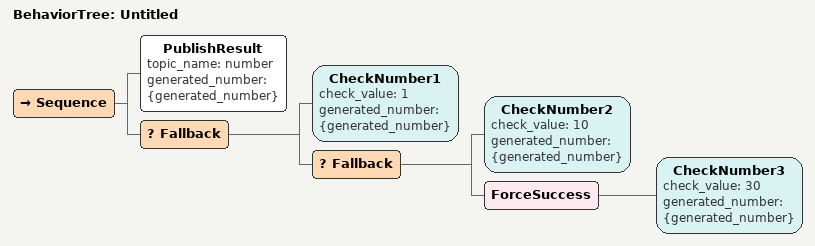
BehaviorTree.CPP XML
<?xml version="1.0" encoding="UTF-8"?>
<root BTCPP_format="4">
  <BehaviorTree ID="Untitled">
    <Sequence>
      <PublishResult topic_name="number" generated_number="{generated_number}"/>
      <Fallback>
        <CheckNumber1 check_value="1" generated_number="{generated_number}"/>
        <Fallback>
          <CheckNumber2 check_value="10"
                        generated_number="{generated_number}"/>
          <ForceSuccess>
            <CheckNumber3 check_value="30"
                          generated_number="{generated_number}"/>
          </ForceSuccess>
        </Fallback>
      </Fallback>
    </Sequence>
  </BehaviorTree>

</root>
